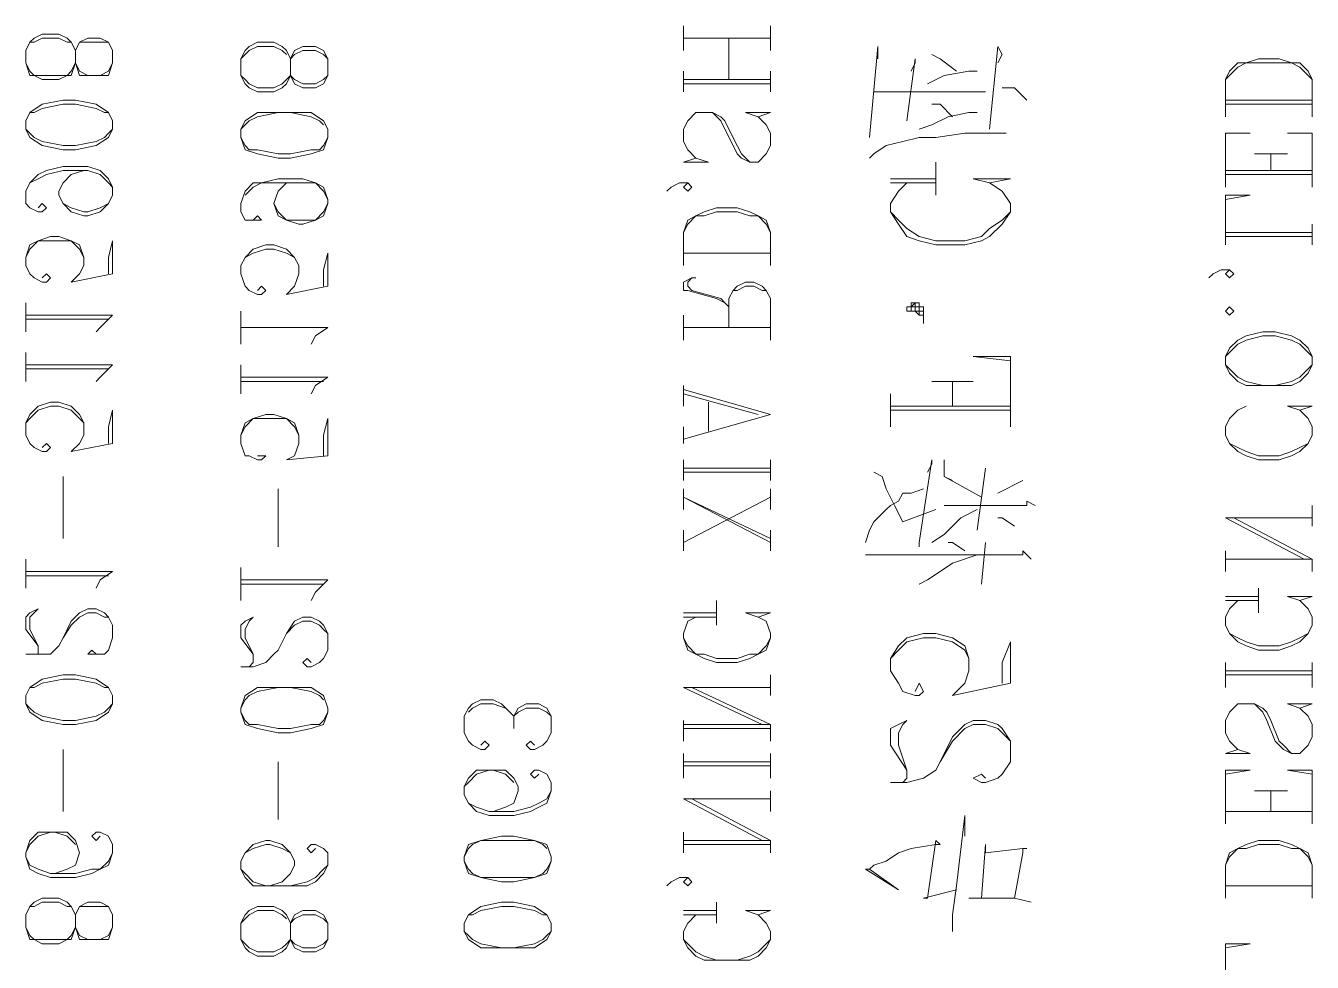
# Model space of a CAD drawing. Extents: x 1332633 to 1595679, y 264824 to 640777.
# Drawn here: x 1574934 to 1576400, y 325455 to 326523 of the extents above; entities that cross this region are included whole.
import ezdxf
from ezdxf.enums import TextEntityAlignment as Align

# ---------------------------------------------------------------- set-up
doc = ezdxf.new("R2010")
doc.units = 0
doc.header["$LTSCALE"] = 1000
doc.header["$MEASUREMENT"] = 0
doc.layers.get('0').update_dxf_attribs({"linetype": 'CONTINUOUS'})
doc.layers.add('_公共_图框', color=4, linetype='CONTINUOUS', lineweight=5)
doc.layers.add('A-Wall(建筑墙)', color=255, linetype='CONTINUOUS')
doc.styles.add('图框文字', font='SIMKAI.TTF')

# ---------------------------------------------------------------- blocks, each defined once
blk = doc.blocks.new('qqwqw')
at = {"color": 4, "lineweight": 0}
for points in [[(-2371.3, 10421.5), (-2333.6, 10421.5), (-2319.4, 10416.8), (-2314.7, 10407.3), (-2310, 10397.9), (-2305.3, 10383.8), (-2305.3, 10360.2), (-2310, 10346), (-2314.7, 10336.6), (-2319.4, 10327.2), (-2333.6, 10322.4), (-2371.3, 10322.4)], [(-2357.2, 10421.5), (-2357.2, 10322.4)], [(-2357.2, 10322.4), (-2357.2, 10421.5)], [(-2333.6, 10421.5), (-2324.2, 10416.8), (-2314.7, 10407.3), (-2314.7, 10397.9), (-2310, 10383.8), (-2310, 10360.2), (-2314.7, 10346), (-2314.7, 10336.6), (-2324.2, 10327.2), (-2333.6, 10322.4)], [(-2286.4, 10421.5), (-2225.1, 10421.5), (-2225.1, 10393.2), (-2229.8, 10421.5)], [(-2272.3, 10421.5), (-2272.3, 10322.4)], [(-2272.3, 10322.4), (-2272.3, 10421.5)], [(-2154.4, 10407.3), (-2149.6, 10421.5), (-2149.6, 10393.2), (-2154.4, 10407.3), (-2163.8, 10416.8), (-2173.2, 10421.5), (-2187.4, 10421.5), (-2196.8, 10416.8), (-2206.2, 10407.3), (-2206.2, 10397.9), (-2201.5, 10388.5), (-2196.8, 10383.8), (-2192.1, 10379), (-2168.5, 10369.6), (-2159.1, 10364.9), (-2149.6, 10355.5)], [(-2130.8, 10421.5), (-2102.5, 10421.5)], [(-2116.6, 10322.4), (-2116.6, 10421.5)], [(-2111.9, 10421.5), (-2111.9, 10322.4)], [(-2031.7, 10407.3), (-2027, 10393.2), (-2027, 10421.5), (-2031.7, 10407.3), (-2041.2, 10416.8), (-2050.6, 10421.5), (-2060, 10421.5), (-2069.5, 10416.8), (-2078.9, 10407.3), (-2083.6, 10397.9), (-2088.3, 10383.8), (-2088.3, 10360.2), (-2083.6, 10346), (-2078.9, 10336.6), (-2069.5, 10327.2), (-2060, 10322.4), (-2050.6, 10322.4), (-2041.2, 10327.2), (-2031.7, 10336.6)], [(-2060, 10421.5), (-2069.5, 10416.8), (-2074.2, 10407.3), (-2078.9, 10397.9), (-2083.6, 10383.8), (-2083.6, 10360.2), (-2078.9, 10346), (-2074.2, 10336.6), (-2069.5, 10327.2), (-2060, 10322.4)], [(-1998.7, 10421.5), (-1984.6, 10421.5)], [(-1984.6, 10412.1), (-1937.4, 10322.4), (-1937.4, 10421.5)], [(-1984.6, 10322.4), (-1984.6, 10421.5), (-1937.4, 10331.9)], [(-1984.6, 10322.4), (-1984.6, 10421.5)], [(-1946.8, 10421.5), (-1923.2, 10421.5)], [(-1814.8, 10407.3), (-1810.1, 10393.2), (-1810.1, 10421.5), (-1814.8, 10407.3), (-1824.2, 10416.8), (-1833.6, 10421.5), (-1843.1, 10421.5), (-1852.5, 10416.8), (-1861.9, 10407.3), (-1866.7, 10397.9), (-1871.4, 10383.8), (-1871.4, 10360.2), (-1866.7, 10346), (-1861.9, 10336.6), (-1852.5, 10327.2), (-1843.1, 10322.4), (-1833.6, 10322.4), (-1824.2, 10327.2), (-1814.8, 10336.6), (-1810.1, 10346)], [(-1843.1, 10421.5), (-1852.5, 10416.8), (-1857.2, 10407.3), (-1861.9, 10397.9), (-1866.7, 10383.8), (-1866.7, 10360.2), (-1861.9, 10346), (-1857.2, 10336.6), (-1852.5, 10327.2), (-1843.1, 10322.4)], [(-1762.9, 10421.5), (-1772.3, 10416.8), (-1781.8, 10407.3), (-1786.5, 10397.9), (-1786.5, 10379), (-1786.5, 10364.9), (-1786.5, 10346), (-1781.8, 10336.6), (-1772.3, 10327.2), (-1762.9, 10322.4), (-1753.5, 10322.4), (-1744, 10327.2), (-1734.6, 10336.6), (-1729.9, 10346), (-1725.2, 10364.9), (-1725.2, 10379), (-1729.9, 10397.9), (-1734.6, 10407.3), (-1744, 10416.8), (-1753.5, 10421.5), (-1762.9, 10421.5), (-1767.6, 10416.8), (-1777, 10407.3), (-1781.8, 10397.9), (-1786.5, 10379), (-1786.5, 10364.9), (-1781.8, 10346), (-1777, 10336.6), (-1767.6, 10327.2), (-1762.9, 10322.4)], [(-1753.5, 10322.4), (-1748.7, 10327.2), (-1739.3, 10336.6), (-1734.6, 10346), (-1729.9, 10364.9), (-1729.9, 10379), (-1734.6, 10397.9), (-1739.3, 10407.3), (-1748.7, 10416.8), (-1753.5, 10421.5)], [(-1626.1, 10421.5), (-1602.5, 10421.5)], [(-1616.7, 10322.4), (-1616.7, 10421.5)], [(-1612, 10421.5), (-1612, 10322.4)], [(-1560.1, 10421.5), (-1498.8, 10421.5), (-1498.8, 10393.2), (-1498.8, 10421.5)], [(-1545.9, 10322.4), (-1545.9, 10421.5)], [(-1541.2, 10421.5), (-1541.2, 10322.4)], [(-1479.9, 10421.5), (-1437.4, 10421.5), (-1428, 10416.8), (-1418.6, 10407.3), (-1418.6, 10397.9), (-1413.9, 10383.8), (-1413.9, 10360.2), (-1418.6, 10346), (-1418.6, 10336.6), (-1428, 10327.2), (-1437.4, 10322.4), (-1479.9, 10322.4)], [(-1465.7, 10322.4), (-1465.7, 10421.5)], [(-1461, 10421.5), (-1461, 10322.4)], [(-1437.4, 10421.5), (-1432.7, 10416.8), (-1423.3, 10407.3), (-1418.6, 10397.9), (-1418.6, 10383.8), (-1418.6, 10360.2), (-1418.6, 10346), (-1423.3, 10336.6), (-1432.7, 10327.2), (-1437.4, 10322.4)], [(-2248.7, 10393.2), (-2248.7, 10355.5)], [(-2206.2, 10397.9), (-2196.8, 10388.5), (-2192.1, 10383.8), (-2168.5, 10374.3), (-2159.1, 10369.6), (-2154.4, 10364.9), (-2149.6, 10355.5), (-2149.6, 10336.6), (-2159.1, 10327.2), (-2168.5, 10322.4), (-2182.7, 10322.4), (-2192.1, 10327.2), (-2201.5, 10336.6), (-2206.2, 10350.7), (-2206.2, 10322.4), (-2201.5, 10336.6)], [(-1522.3, 10393.2), (-1522.3, 10355.5)], [(-2272.3, 10374.3), (-2248.7, 10374.3)], [(-1541.2, 10374.3), (-1522.3, 10374.3)], [(-2045.9, 10360.2), (-2017.6, 10360.2)], [(-2031.7, 10360.2), (-2031.7, 10322.4)], [(-2027, 10360.2), (-2027, 10322.4)], [(-2479.8, 10322.4), (-2423.2, 10322.4), (-2423.2, 10350.7), (-2427.9, 10322.4)], [(-2286.4, 10322.4), (-2225.1, 10322.4), (-2225.1, 10350.7), (-2229.8, 10322.4)], [(-1626.1, 10322.4), (-1569.5, 10322.4), (-1569.5, 10350.7), (-1574.2, 10322.4)], [(-1560.1, 10322.4), (-1498.8, 10322.4), (-1498.8, 10350.7), (-1498.8, 10322.4)], [(-1696.9, 10327.2), (-1701.6, 10322.4), (-1706.3, 10327.2), (-1701.6, 10331.9), (-1696.9, 10327.2), (-1696.9, 10327.2)], [(-1654.4, 10327.2), (-1659.1, 10322.4), (-1663.8, 10327.2), (-1659.1, 10331.9), (-1654.4, 10327.2), (-1654.4, 10317.7), (-1659.1, 10308.3), (-1663.8, 10303.6)], [(-2130.8, 10322.4), (-2102.5, 10322.4)], [(-1998.7, 10322.4), (-1975.1, 10322.4)], [(-2376, 10100.8), (-2371.3, 10081.9), (-2371.3, 10030), (-2371.3, 10044.2), (-2310, 10048.9), (-2319.4, 10048.9), (-2314.7, 10091.3), (-2314.7, 10096), (-2314.7, 10091.3), (-2319.4, 10091.3), (-2371.3, 10081.9)], [(-1984.6, 10100.8), (-1975.1, 10091.3), (-1979.8, 10091.3), (-1979.8, 9912.1), (-1979.8, 9921.5), (-1979.8, 9945.1)], [(-1923.2, 10105.5), (-1918.5, 10096), (-1923.2, 10096), (-1923.2, 10001.7), (-1923.2, 10006.4), (-1923.2, 10020.6)], [(-1461, 10096), (-1451.6, 10086.6), (-1446.9, 10081.9), (-1446.9, 10067.7)], [(-1946.8, 10081.9), (-1937.4, 10067.7), (-1937.4, 10063)], [(-1895, 10091.3), (-1909.1, 10063)], [(-2234.5, 10048.9), (-2229.8, 10044.2), (-2234.5, 10034.7), (-2239.3, 10044.2), (-2239.3, 10048.9), (-2234.5, 10063), (-2229.8, 10067.7), (-2215.7, 10077.2), (-2192.1, 10077.2), (-2177.9, 10067.7), (-2173.2, 10063), (-2168.5, 10048.9), (-2168.5, 10034.7), (-2173.2, 10025.3), (-2187.4, 10011.1), (-2215.7, 9997), (-2225.1, 9992.3), (-2234.5, 9978.1), (-2239.3, 9959.3), (-2239.3, 9940.4)], [(-2192.1, 10077.2), (-2182.7, 10067.7), (-2177.9, 10063), (-2173.2, 10048.9), (-2173.2, 10034.7), (-2177.9, 10025.3), (-2192.1, 10011.1), (-2215.7, 9997)], [(-2126.1, 10077.2), (-2140.2, 10011.1), (-2126.1, 10025.3), (-2111.9, 10030), (-2097.8, 10030), (-2083.6, 10025.3), (-2074.2, 10011.1), (-2069.5, 9992.3), (-2069.5, 9978.1), (-2074.2, 9959.3), (-2083.6, 9949.8), (-2097.8, 9940.4), (-2111.9, 9940.4), (-2126.1, 9949.8), (-2135.5, 9954.5), (-2140.2, 9968.7), (-2140.2, 9973.4), (-2135.5, 9978.1), (-2126.1, 9973.4), (-2135.5, 9968.7)], [(-2126.1, 10067.7), (-2102.5, 10067.7), (-2078.9, 10077.2)], [(-2126.1, 10077.2), (-2078.9, 10077.2)], [(-1833.6, 10077.2), (-1753.5, 10077.2), (-1753.5, 10034.7), (-1758.2, 10077.2)], [(-1814.8, 9940.4), (-1814.8, 10077.2)], [(-1810.1, 10077.2), (-1810.1, 9940.4)], [(-1555.4, 10053.6), (-1550.6, 10034.7), (-1550.6, 10077.2), (-1555.4, 10053.6), (-1564.8, 10067.7), (-1578.9, 10077.2), (-1588.4, 10077.2), (-1602.5, 10067.7), (-1616.7, 10053.6), (-1621.4, 10044.2), (-1626.1, 10025.3), (-1626.1, 9992.3), (-1621.4, 9973.4), (-1616.7, 9959.3), (-1602.5, 9949.8), (-1588.4, 9940.4), (-1578.9, 9940.4), (-1564.8, 9949.8), (-1555.4, 9959.3)], [(-1588.4, 10077.2), (-1597.8, 10067.7), (-1607.2, 10053.6), (-1616.7, 10044.2), (-1621.4, 10025.3), (-1621.4, 9992.3), (-1616.7, 9973.4), (-1607.2, 9959.3), (-1597.8, 9949.8), (-1588.4, 9940.4)], [(-1498.8, 10072.5), (-1498.8, 10058.3), (-1498.8, 10025.3), (-1503.5, 9992.3), (-1503.5, 9973.4), (-1508.2, 9954.5), (-1512.9, 9935.7), (-1522.3, 9921.5), (-1527.1, 9916.8)], [(-1494, 10053.6), (-1399.7, 10063), (-1409.1, 10067.7), (-1418.6, 10063)], [(-2012.9, 10044.2), (-1965.7, 10048.9)], [(-1880.8, 10048.9), (-1951.5, 10039.4)], [(-1451.6, 10048.9), (-1451.6, 10039.4), (-1451.6, 9921.5)], [(-1979.8, 10039.4), (-1989.3, 10011.1), (-1998.7, 9997), (-2008.1, 9982.8), (-2012.9, 9973.4)], [(-1928, 10039.4), (-1937.4, 10020.6), (-1946.8, 10011.1), (-1956.3, 10001.7), (-1965.7, 9987.6)], [(-1913.8, 10044.2), (-1890.2, 10001.7), (-1871.4, 10001.7), (-1876.1, 10001.7), (-1890.2, 10001.7), (-1895, 10011.1)], [(-1781.8, 10034.7), (-1781.8, 9987.6)], [(-1475.2, 10039.4), (-1475.2, 10030), (-1479.9, 10006.4), (-1489.3, 9987.6), (-1494, 9973.4)], [(-1428, 10039.4), (-1428, 10030), (-1432.7, 10001.7), (-1442.2, 9982.8)], [(-2409.1, 10011.1), (-2390.2, 10011.1), (-2357.2, 10015.9), (-2277, 10025.3), (-2286.4, 10025.3), (-2300.6, 10025.3)], [(-2097.8, 10030), (-2088.3, 10025.3), (-2078.9, 10011.1), (-2074.2, 9992.3), (-2074.2, 9978.1), (-2078.9, 9959.3), (-2088.3, 9949.8), (-2097.8, 9940.4)], [(-1975.1, 10025.3), (-1965.7, 10011.1), (-1965.7, 10006.4)], [(-2361.9, 10015.9), (-2371.3, 9978.1), (-2371.3, 9982.8), (-2305.3, 9992.3), (-2310, 9997), (-2310, 9992.3), (-2314.7, 9964), (-2319.4, 9949.8), (-2328.9, 9935.7), (-2333.6, 9921.5), (-2338.3, 9916.8), (-2338.3, 9912.1), (-2361.9, 9949.8), (-2338.3, 9916.8)], [(-1810.1, 10011.1), (-1781.8, 10011.1)], [(-1479.9, 10011.1), (-1465.7, 9997), (-1465.7, 9987.6)], [(-1428, 10015.9), (-1413.9, 9997), (-1409.1, 9987.6)], [(-1928, 9992.3), (-1942.1, 9954.5), (-1923.2, 9945.1), (-1904.4, 9935.7), (-1890.2, 9931), (-1885.5, 9921.5)], [(-1569.5, 9992.3), (-1531.8, 9992.3)], [(-1555.4, 9992.3), (-1555.4, 9940.4)], [(-1550.6, 9992.3), (-1550.6, 9940.4)], [(-1970.4, 9973.4), (-1965.7, 9973.4), (-1871.4, 9987.6), (-1876.1, 9987.6), (-1885.5, 9982.8)], [(-1904.4, 9978.1), (-1909.1, 9964), (-1909.1, 9954.5), (-1918.5, 9949.8), (-1923.2, 9940.4), (-1928, 9935.7), (-1937.4, 9926.2), (-1942.1, 9921.5), (-1951.5, 9916.8), (-1965.7, 9912.1)], [(-1711, 9978.1), (-1715.7, 9978.1)], [(-1715.7, 9978.1), (-1706.3, 9978.1), (-1701.6, 9978.1), (-1696.9, 9978.1), (-1696.9, 9973.4), (-1692.1, 9973.4), (-1692.1, 9968.7), (-1696.9, 9964), (-1696.9, 9959.3), (-1701.6, 9959.3), (-1701.6, 9964), (-1701.6, 9968.7), (-1706.3, 9973.4), (-1706.3, 9978.1), (-1711, 9978.1), (-1715.7, 9978.1), (-1715.7, 9978.1)], [(-1701.6, 9978.1), (-1711, 9978.1)], [(-1711, 9978.1), (-1706.3, 9978.1)], [(-1706.3, 9978.1), (-1696.9, 9978.1)], [(-1706.3, 9978.1), (-1706.3, 9973.4)], [(-1706.3, 9973.4), (-1706.3, 9978.1)], [(-1706.3, 9978.1), (-1706.3, 9973.4)], [(-1701.6, 9964), (-1701.6, 9978.1)], [(-1701.6, 9978.1), (-1701.6, 9964)], [(-1696.9, 9959.3), (-1696.9, 9978.1)], [(-1692.1, 9973.4), (-1706.3, 9973.4)], [(-1706.3, 9973.4), (-1696.9, 9973.4)], [(-1696.9, 9973.4), (-1706.3, 9973.4)], [(-1692.1, 9968.7), (-1701.6, 9968.7)], [(-1701.6, 9968.7), (-1692.1, 9968.7)], [(-1701.6, 9964), (-1696.9, 9964)], [(-1696.9, 9964), (-1701.6, 9964)], [(-1701.6, 9964), (-1692.1, 9964)], [(-1696.9, 9973.4), (-1696.9, 9964)], [(-1696.9, 9964), (-1696.9, 9973.4)], [(-1692.1, 9973.4), (-1692.1, 9964)], [(-1484.6, 9959.3), (-1413.9, 9968.7), (-1418.6, 9968.7), (-1428, 9964)], [(-2239.3, 9954.5), (-2234.5, 9959.3), (-2225.1, 9959.3), (-2196.8, 9949.8), (-2182.7, 9949.8), (-2173.2, 9954.5), (-2168.5, 9959.3)], [(-2225.1, 9959.3), (-2196.8, 9940.4), (-2177.9, 9940.4), (-2173.2, 9949.8), (-2168.5, 9959.3)], [(-1833.6, 9940.4), (-1795.9, 9940.4)], [(-1503.5, 9916.8), (-1399.7, 9926.2), (-1404.4, 9926.2), (-1413.9, 9926.2)], [(-2418.5, 9803.6), (-2423.2, 9798.9), (-2432.6, 9789.5), (-2437.4, 9780), (-2442.1, 9765.9), (-2442.1, 9742.3), (-2437.4, 9728.1), (-2432.6, 9718.7), (-2423.2, 9709.3), (-2418.5, 9704.6)], [(-2390.2, 9789.5), (-2385.5, 9775.3), (-2385.5, 9803.6), (-2390.2, 9789.5), (-2399.6, 9798.9), (-2409.1, 9803.6), (-2418.5, 9803.6), (-2427.9, 9798.9), (-2437.4, 9789.5), (-2442.1, 9780), (-2442.1, 9765.9), (-2442.1, 9742.3), (-2442.1, 9728.1), (-2437.4, 9718.7), (-2427.9, 9709.3), (-2418.5, 9704.6), (-2409.1, 9704.6), (-2399.6, 9709.3), (-2390.2, 9718.7)], [(-2319.4, 9803.6), (-2305.3, 9803.6)], [(-2310, 9704.6), (-2310, 9803.6)], [(-2305.3, 9794.2), (-2258.1, 9704.6), (-2258.1, 9803.6)], [(-2305.3, 9704.6), (-2305.3, 9803.6), (-2258.1, 9714)], [(-2272.3, 9803.6), (-2248.7, 9803.6)], [(-2234.5, 9803.6), (-2206.2, 9803.6)], [(-2220.4, 9704.6), (-2220.4, 9803.6)], [(-2215.7, 9803.6), (-2215.7, 9704.6)], [(-2192.1, 9803.6), (-2173.2, 9803.6)], [(-2177.9, 9704.6), (-2177.9, 9803.6)], [(-2173.2, 9794.2), (-2130.8, 9704.6), (-2130.8, 9803.6)], [(-2173.2, 9704.6), (-2173.2, 9803.6), (-2130.8, 9714)], [(-2140.2, 9803.6), (-2116.6, 9803.6)], [(-2050.6, 9789.5), (-2045.9, 9775.3), (-2045.9, 9803.6), (-2050.6, 9789.5), (-2055.3, 9798.9), (-2069.5, 9803.6), (-2074.2, 9803.6), (-2088.3, 9798.9), (-2093, 9789.5), (-2097.8, 9780), (-2102.5, 9765.9), (-2102.5, 9742.3), (-2097.8, 9728.1), (-2093, 9718.7), (-2088.3, 9709.3), (-2074.2, 9704.6), (-2069.5, 9704.6), (-2055.3, 9709.3), (-2050.6, 9718.7)], [(-2074.2, 9803.6), (-2083.6, 9798.9), (-2093, 9789.5), (-2093, 9780), (-2097.8, 9765.9), (-2097.8, 9742.3), (-2093, 9728.1), (-2093, 9718.7), (-2083.6, 9709.3), (-2074.2, 9704.6)], [(-1975.1, 9803.6), (-1951.5, 9803.6)], [(-1913.8, 9803.6), (-1965.7, 9704.6)], [(-1965.7, 9803.6), (-1913.8, 9704.6)], [(-1961, 9803.6), (-1913.8, 9704.6)], [(-1928, 9803.6), (-1904.4, 9803.6)], [(-1895, 9803.6), (-1871.4, 9803.6)], [(-1885.5, 9704.6), (-1885.5, 9803.6)], [(-1880.8, 9803.6), (-1880.8, 9704.6)], [(-1847.8, 9704.6), (-1819.5, 9803.6), (-1791.2, 9704.6)], [(-1734.6, 9803.6), (-1687.4, 9803.6), (-1678, 9798.9), (-1673.3, 9794.2), (-1668.6, 9784.7), (-1668.6, 9775.3), (-1673.3, 9765.9), (-1678, 9761.2), (-1687.4, 9756.4), (-1720.4, 9756.4)], [(-1720.4, 9803.6), (-1720.4, 9704.6)], [(-1720.4, 9704.6), (-1720.4, 9803.6)], [(-1687.4, 9803.6), (-1678, 9798.9), (-1678, 9794.2), (-1673.3, 9784.7), (-1673.3, 9775.3), (-1678, 9765.9), (-1678, 9761.2), (-1687.4, 9756.4)], [(-1649.7, 9803.6), (-1612, 9803.6), (-1597.8, 9798.9), (-1593.1, 9789.5), (-1588.4, 9780), (-1583.7, 9765.9), (-1583.7, 9742.3), (-1588.4, 9728.1), (-1593.1, 9718.7), (-1597.8, 9709.3), (-1612, 9704.6), (-1649.7, 9704.6)], [(-1635.5, 9803.6), (-1635.5, 9704.6)], [(-1635.5, 9704.6), (-1635.5, 9803.6)], [(-1612, 9803.6), (-1602.5, 9798.9), (-1593.1, 9789.5), (-1593.1, 9780), (-1588.4, 9765.9), (-1588.4, 9742.3), (-1593.1, 9728.1), (-1593.1, 9718.7), (-1602.5, 9709.3), (-1612, 9704.6)], [(-1479.9, 9789.5), (-1475.2, 9803.6), (-1475.2, 9775.3), (-1479.9, 9789.5), (-1489.3, 9798.9), (-1498.8, 9803.6), (-1512.9, 9803.6), (-1522.3, 9798.9), (-1531.8, 9789.5), (-1531.8, 9780), (-1527.1, 9770.6), (-1522.3, 9765.9), (-1512.9, 9761.2), (-1494, 9751.7), (-1484.6, 9747), (-1475.2, 9737.6)], [(-1451.6, 9803.6), (-1428, 9803.6)], [(-1442.2, 9704.6), (-1442.2, 9803.6)], [(-1437.4, 9803.6), (-1437.4, 9704.6)], [(-1404.4, 9803.6), (-1376.1, 9803.6)], [(-1390.3, 9803.6), (-1390.3, 9704.6)], [(-1390.3, 9704.6), (-1390.3, 9803.6)], [(-1819.5, 9789.5), (-1795.9, 9704.6)], [(-1531.8, 9780), (-1522.3, 9770.6), (-1512.9, 9765.9), (-1494, 9756.4), (-1484.6, 9751.7), (-1479.9, 9747), (-1475.2, 9737.6), (-1475.2, 9718.7), (-1484.6, 9709.3), (-1494, 9704.6), (-1508.2, 9704.6), (-1517.6, 9709.3), (-1527.1, 9718.7), (-1531.8, 9732.9), (-1531.8, 9704.6), (-1527.1, 9718.7)], [(-1696.9, 9756.4), (-1692.1, 9751.7), (-1687.4, 9747), (-1678, 9714), (-1673.3, 9709.3), (-1668.6, 9709.3), (-1663.8, 9714)], [(-1437.4, 9756.4), (-1390.3, 9756.4)], [(-2399.6, 9742.3), (-2376, 9742.3)], [(-2390.2, 9742.3), (-2390.2, 9704.6)], [(-2385.5, 9742.3), (-2385.5, 9704.6)], [(-2060, 9742.3), (-2031.7, 9742.3)], [(-2050.6, 9742.3), (-2050.6, 9704.6)], [(-2045.9, 9742.3), (-2045.9, 9704.6)], [(-1692.1, 9751.7), (-1687.4, 9742.3), (-1678, 9709.3), (-1678, 9704.6), (-1668.6, 9704.6), (-1663.8, 9714), (-1663.8, 9718.7)], [(-1838.4, 9732.9), (-1805.3, 9732.9)], [(-2347.7, 9709.3), (-2352.5, 9704.6), (-2357.2, 9709.3), (-2352.5, 9714), (-2347.7, 9709.3), (-2347.7, 9699.8), (-2352.5, 9690.4), (-2357.2, 9685.7)], [(-1555.4, 9709.3), (-1560.1, 9704.6), (-1564.8, 9709.3), (-1560.1, 9714), (-1555.4, 9709.3), (-1555.4, 9699.8), (-1560.1, 9690.4), (-1564.8, 9685.7)], [(-2319.4, 9704.6), (-2295.9, 9704.6)], [(-2234.5, 9704.6), (-2206.2, 9704.6)], [(-2192.1, 9704.6), (-2168.5, 9704.6)], [(-1975.1, 9704.6), (-1951.5, 9704.6)], [(-1928, 9704.6), (-1904.4, 9704.6)], [(-1895, 9704.6), (-1871.4, 9704.6)], [(-1852.5, 9704.6), (-1833.6, 9704.6)], [(-1810.1, 9704.6), (-1786.5, 9704.6)], [(-1734.6, 9704.6), (-1706.3, 9704.6)], [(-1451.6, 9704.6), (-1428, 9704.6)], [(-1404.4, 9704.6), (-1376.1, 9704.6)], [(-2409.1, 9553.6), (-2418.5, 9548.9), (-2427.9, 9534.8), (-2427.9, 9511.2), (-2427.9, 9497), (-2427.9, 9473.4), (-2418.5, 9459.3), (-2409.1, 9454.6), (-2399.6, 9454.6), (-2390.2, 9459.3), (-2380.8, 9473.4), (-2376, 9497), (-2376, 9511.2), (-2380.8, 9534.8), (-2390.2, 9548.9), (-2399.6, 9553.6), (-2409.1, 9553.6), (-2413.8, 9548.9), (-2418.5, 9544.2), (-2423.2, 9534.8), (-2427.9, 9511.2), (-2427.9, 9497), (-2423.2, 9473.4), (-2418.5, 9464), (-2413.8, 9459.3), (-2409.1, 9454.6)], [(-2328.9, 9553.6), (-2343, 9548.9), (-2347.7, 9534.8), (-2352.5, 9511.2), (-2352.5, 9497), (-2347.7, 9473.4), (-2343, 9459.3), (-2328.9, 9454.6), (-2324.2, 9454.6), (-2310, 9459.3), (-2305.3, 9473.4), (-2300.6, 9497), (-2300.6, 9511.2), (-2305.3, 9534.8), (-2310, 9548.9), (-2324.2, 9553.6), (-2328.9, 9553.6), (-2338.3, 9548.9), (-2343, 9544.2), (-2347.7, 9534.8), (-2347.7, 9511.2), (-2347.7, 9497), (-2347.7, 9473.4), (-2343, 9464), (-2338.3, 9459.3), (-2328.9, 9454.6)], [(-2229.8, 9539.5), (-2234.5, 9534.8), (-2229.8, 9530), (-2225.1, 9534.8), (-2225.1, 9539.5), (-2229.8, 9548.9), (-2239.3, 9553.6), (-2248.7, 9553.6), (-2262.8, 9548.9), (-2267.6, 9539.5), (-2272.3, 9530), (-2277, 9511.2), (-2277, 9482.9), (-2272.3, 9468.7), (-2262.8, 9459.3), (-2253.4, 9454.6), (-2244, 9454.6), (-2234.5, 9459.3), (-2225.1, 9468.7), (-2225.1, 9482.9), (-2225.1, 9487.6), (-2225.1, 9501.7), (-2234.5, 9511.2), (-2244, 9515.9), (-2248.7, 9515.9), (-2262.8, 9511.2), (-2267.6, 9501.7), (-2272.3, 9487.6)], [(-2248.7, 9553.6), (-2258.1, 9548.9), (-2262.8, 9539.5), (-2267.6, 9530), (-2272.3, 9511.2), (-2272.3, 9482.9), (-2267.6, 9468.7), (-2262.8, 9459.3), (-2253.4, 9454.6)], [(-2163.8, 9553.6), (-2159.1, 9548.9), (-2154.4, 9539.5), (-2154.4, 9525.3), (-2159.1, 9515.9), (-2163.8, 9511.2), (-2159.1, 9506.5), (-2149.6, 9497), (-2144.9, 9487.6), (-2144.9, 9473.4), (-2149.6, 9464), (-2154.4, 9459.3), (-2163.8, 9454.6), (-2182.7, 9454.6), (-2192.1, 9459.3), (-2196.8, 9464), (-2201.5, 9473.4), (-2201.5, 9478.2), (-2196.8, 9482.9), (-2192.1, 9478.2), (-2196.8, 9473.4)], [(-2196.8, 9534.8), (-2192.1, 9530), (-2196.8, 9525.3), (-2201.5, 9530), (-2201.5, 9534.8), (-2196.8, 9544.2), (-2192.1, 9548.9), (-2182.7, 9553.6), (-2163.8, 9553.6), (-2154.4, 9548.9), (-2149.6, 9539.5), (-2149.6, 9525.3), (-2154.4, 9515.9), (-2163.8, 9511.2), (-2177.9, 9511.2)], [(-2399.6, 9454.6), (-2390.2, 9459.3), (-2390.2, 9464), (-2385.5, 9473.4), (-2380.8, 9497), (-2380.8, 9511.2), (-2385.5, 9534.8), (-2390.2, 9544.2), (-2390.2, 9548.9)], [(-2324.2, 9454.6), (-2314.7, 9459.3), (-2310, 9464), (-2305.3, 9473.4), (-2305.3, 9497), (-2305.3, 9511.2), (-2305.3, 9534.8), (-2310, 9544.2), (-2314.7, 9548.9)], [(-2244, 9454.6), (-2239.3, 9459.3), (-2229.8, 9468.7), (-2225.1, 9482.9), (-2225.1, 9487.6), (-2229.8, 9501.7), (-2239.3, 9511.2)], [(-2154.4, 9501.7), (-2149.6, 9487.6), (-2149.6, 9473.4), (-2154.4, 9464), (-2159.1, 9459.3)], [(-2418.5, 9298.9), (-2427.9, 9294.2), (-2432.6, 9284.8), (-2432.6, 9270.6), (-2427.9, 9261.2), (-2418.5, 9256.5), (-2399.6, 9256.5), (-2390.2, 9261.2), (-2385.5, 9270.6), (-2385.5, 9284.8), (-2390.2, 9294.2), (-2399.6, 9298.9), (-2418.5, 9298.9), (-2423.2, 9294.2), (-2427.9, 9284.8), (-2427.9, 9270.6), (-2423.2, 9261.2), (-2418.5, 9256.5)], [(-2399.6, 9256.5), (-2394.9, 9261.2), (-2390.2, 9270.6), (-2390.2, 9284.8), (-2394.9, 9294.2), (-2399.6, 9298.9)], [(-2333.6, 9298.9), (-2338.3, 9294.2), (-2347.7, 9284.8), (-2352.5, 9275.4), (-2357.2, 9256.5), (-2357.2, 9228.2), (-2352.5, 9214), (-2343, 9204.6), (-2338.3, 9199.9)], [(-2314.7, 9284.8), (-2319.4, 9280.1), (-2314.7, 9275.4), (-2310, 9280.1), (-2310, 9284.8), (-2314.7, 9294.2), (-2319.4, 9298.9), (-2333.6, 9298.9), (-2343, 9294.2), (-2352.5, 9284.8), (-2357.2, 9275.4), (-2357.2, 9256.5), (-2357.2, 9228.2), (-2357.2, 9214), (-2347.7, 9204.6), (-2338.3, 9199.9), (-2328.9, 9199.9), (-2319.4, 9204.6), (-2310, 9214), (-2305.3, 9228.2), (-2305.3, 9232.9), (-2310, 9247.1), (-2319.4, 9256.5), (-2328.9, 9261.2), (-2333.6, 9261.2), (-2343, 9256.5), (-2352.5, 9247.1), (-2357.2, 9232.9)], [(-2159.1, 9298.9), (-2173.2, 9294.2), (-2177.9, 9280.1), (-2182.7, 9256.5), (-2182.7, 9242.3), (-2177.9, 9218.8), (-2173.2, 9204.6), (-2159.1, 9199.9), (-2154.4, 9199.9), (-2140.2, 9204.6), (-2130.8, 9218.8), (-2130.8, 9242.3), (-2130.8, 9256.5), (-2130.8, 9280.1), (-2140.2, 9294.2), (-2154.4, 9298.9), (-2159.1, 9298.9), (-2168.5, 9294.2), (-2173.2, 9289.5), (-2173.2, 9280.1), (-2177.9, 9256.5), (-2177.9, 9242.3), (-2173.2, 9218.8), (-2173.2, 9209.3), (-2168.5, 9204.6), (-2159.1, 9199.9)], [(-2154.4, 9199.9), (-2144.9, 9204.6), (-2140.2, 9209.3), (-2135.5, 9218.8), (-2130.8, 9242.3), (-2130.8, 9256.5), (-2135.5, 9280.1), (-2140.2, 9289.5), (-2144.9, 9294.2)], [(-2102.5, 9280.1), (-2097.8, 9275.4), (-2102.5, 9270.6), (-2107.2, 9275.4), (-2107.2, 9280.1), (-2102.5, 9289.5), (-2097.8, 9294.2), (-2088.3, 9298.9), (-2069.5, 9298.9), (-2060, 9294.2), (-2055.3, 9289.5), (-2050.6, 9280.1), (-2050.6, 9270.6), (-2055.3, 9261.2), (-2069.5, 9251.8), (-2088.3, 9242.3), (-2093, 9237.6), (-2102.5, 9228.2), (-2107.2, 9214), (-2107.2, 9199.9)], [(-2069.5, 9298.9), (-2064.7, 9294.2), (-2060, 9289.5), (-2055.3, 9280.1), (-2055.3, 9270.6), (-2060, 9261.2), (-2069.5, 9251.8), (-2088.3, 9242.3)], [(-2031.7, 9280.1), (-2022.3, 9284.8), (-2008.1, 9298.9), (-2008.1, 9199.9)], [(-2012.9, 9294.2), (-2012.9, 9199.9)], [(-1866.7, 9298.9), (-1871.4, 9251.8), (-1866.7, 9261.2), (-1852.5, 9265.9), (-1843.1, 9265.9), (-1828.9, 9261.2), (-1824.2, 9251.8), (-1819.5, 9237.6), (-1819.5, 9228.2), (-1824.2, 9214), (-1828.9, 9204.6), (-1843.1, 9199.9), (-1852.5, 9199.9), (-1866.7, 9204.6), (-1866.7, 9209.3), (-1871.4, 9218.8), (-1871.4, 9223.5), (-1866.7, 9228.2), (-1866.7, 9223.5), (-1866.7, 9218.8)], [(-1866.7, 9294.2), (-1843.1, 9294.2), (-1824.2, 9298.9)], [(-1866.7, 9298.9), (-1824.2, 9298.9)], [(-1795.9, 9280.1), (-1786.5, 9284.8), (-1777, 9298.9), (-1777, 9199.9)], [(-1781.8, 9294.2), (-1781.8, 9199.9)], [(-1739.3, 9280.1), (-1729.9, 9284.8), (-1720.4, 9298.9), (-1720.4, 9199.9)], [(-1720.4, 9294.2), (-1720.4, 9199.9)], [(-1673.3, 9298.9), (-1682.7, 9251.8), (-1673.3, 9261.2), (-1659.1, 9265.9), (-1649.7, 9265.9), (-1640.3, 9261.2), (-1630.8, 9251.8), (-1626.1, 9237.6), (-1626.1, 9228.2), (-1630.8, 9214), (-1640.3, 9204.6), (-1649.7, 9199.9), (-1659.1, 9199.9), (-1673.3, 9204.6), (-1678, 9209.3), (-1682.7, 9218.8), (-1682.7, 9223.5), (-1678, 9228.2), (-1673.3, 9223.5), (-1678, 9218.8)], [(-1673.3, 9294.2), (-1654.4, 9294.2), (-1635.5, 9298.9)], [(-1673.3, 9298.9), (-1635.5, 9298.9)], [(-1555.4, 9265.9), (-1555.4, 9251.8), (-1564.8, 9242.3), (-1578.9, 9237.6), (-1593.1, 9242.3), (-1597.8, 9251.8), (-1602.5, 9265.9), (-1602.5, 9270.6), (-1597.8, 9284.8), (-1593.1, 9294.2), (-1578.9, 9298.9), (-1574.2, 9298.9), (-1560.1, 9294.2), (-1555.4, 9284.8), (-1550.6, 9270.6), (-1550.6, 9242.3), (-1555.4, 9223.5), (-1555.4, 9214), (-1564.8, 9204.6), (-1578.9, 9199.9), (-1588.4, 9199.9), (-1597.8, 9204.6), (-1597.8, 9214), (-1597.8, 9218.8), (-1597.8, 9223.5), (-1593.1, 9218.8), (-1597.8, 9214)], [(-1578.9, 9237.6), (-1588.4, 9242.3), (-1597.8, 9251.8), (-1597.8, 9265.9), (-1597.8, 9270.6), (-1597.8, 9284.8), (-1588.4, 9294.2), (-1578.9, 9298.9)], [(-1574.2, 9298.9), (-1564.8, 9294.2), (-1555.4, 9284.8), (-1555.4, 9270.6), (-1555.4, 9242.3), (-1555.4, 9223.5), (-1560.1, 9214), (-1569.5, 9204.6)], [(-1503.5, 9298.9), (-1517.6, 9294.2), (-1522.3, 9280.1), (-1527.1, 9256.5), (-1527.1, 9242.3), (-1522.3, 9218.8), (-1517.6, 9204.6), (-1503.5, 9199.9), (-1494, 9199.9), (-1484.6, 9204.6), (-1475.2, 9218.8), (-1475.2, 9242.3), (-1475.2, 9256.5), (-1475.2, 9280.1), (-1484.6, 9294.2), (-1494, 9298.9), (-1503.5, 9298.9), (-1512.9, 9294.2), (-1517.6, 9289.5), (-1517.6, 9280.1), (-1522.3, 9256.5), (-1522.3, 9242.3), (-1517.6, 9218.8), (-1517.6, 9209.3), (-1512.9, 9204.6), (-1503.5, 9199.9)], [(-1494, 9199.9), (-1489.3, 9204.6), (-1484.6, 9209.3), (-1479.9, 9218.8), (-1475.2, 9242.3), (-1475.2, 9256.5), (-1479.9, 9280.1), (-1484.6, 9289.5), (-1489.3, 9294.2)], [(-1432.7, 9298.9), (-1442.2, 9294.2), (-1446.9, 9284.8), (-1446.9, 9270.6), (-1442.2, 9261.2), (-1432.7, 9256.5), (-1413.9, 9256.5), (-1404.4, 9261.2), (-1399.7, 9270.6), (-1399.7, 9284.8), (-1404.4, 9294.2), (-1413.9, 9298.9), (-1432.7, 9298.9), (-1437.4, 9294.2), (-1442.2, 9284.8), (-1442.2, 9270.6), (-1437.4, 9261.2), (-1432.7, 9256.5)], [(-1413.9, 9256.5), (-1409.1, 9261.2), (-1404.4, 9270.6), (-1404.4, 9284.8), (-1409.1, 9294.2), (-1413.9, 9298.9)], [(-2418.5, 9256.5), (-2427.9, 9251.8), (-2432.6, 9247.1), (-2437.4, 9237.6), (-2437.4, 9218.8), (-2432.6, 9209.3), (-2427.9, 9204.6), (-2418.5, 9199.9), (-2399.6, 9199.9), (-2390.2, 9204.6), (-2385.5, 9209.3), (-2380.8, 9218.8), (-2380.8, 9237.6), (-2385.5, 9247.1), (-2390.2, 9251.8), (-2399.6, 9256.5)], [(-2418.5, 9256.5), (-2423.2, 9251.8), (-2427.9, 9247.1), (-2432.6, 9237.6), (-2432.6, 9218.8), (-2427.9, 9209.3), (-2423.2, 9204.6), (-2418.5, 9199.9)], [(-2328.9, 9199.9), (-2319.4, 9204.6), (-2314.7, 9214), (-2310, 9228.2), (-2310, 9232.9), (-2314.7, 9247.1), (-2319.4, 9256.5)], [(-1843.1, 9265.9), (-1833.6, 9261.2), (-1824.2, 9251.8), (-1824.2, 9237.6), (-1824.2, 9228.2), (-1824.2, 9214), (-1833.6, 9204.6), (-1843.1, 9199.9)], [(-1649.7, 9265.9), (-1640.3, 9261.2), (-1635.5, 9251.8), (-1630.8, 9237.6), (-1630.8, 9228.2), (-1635.5, 9214), (-1640.3, 9204.6), (-1649.7, 9199.9)], [(-1432.7, 9256.5), (-1442.2, 9251.8), (-1446.9, 9247.1), (-1451.6, 9237.6), (-1451.6, 9218.8), (-1446.9, 9209.3), (-1442.2, 9204.6), (-1432.7, 9199.9), (-1413.9, 9199.9), (-1404.4, 9204.6), (-1399.7, 9209.3), (-1395, 9218.8), (-1395, 9237.6), (-1399.7, 9247.1), (-1404.4, 9251.8), (-1413.9, 9256.5)], [(-1432.7, 9256.5), (-1437.4, 9251.8), (-1442.2, 9247.1), (-1446.9, 9237.6), (-1446.9, 9218.8), (-1442.2, 9209.3), (-1437.4, 9204.6), (-1432.7, 9199.9)], [(-2399.6, 9199.9), (-2394.9, 9204.6), (-2390.2, 9209.3), (-2385.5, 9218.8), (-2385.5, 9237.6), (-2390.2, 9247.1), (-2394.9, 9251.8)], [(-2281.7, 9242.3), (-2215.7, 9242.3)], [(-1970.4, 9242.3), (-1904.4, 9242.3)], [(-1413.9, 9199.9), (-1409.1, 9204.6), (-1404.4, 9209.3), (-1399.7, 9218.8), (-1399.7, 9237.6), (-1404.4, 9247.1), (-1409.1, 9251.8)], [(-2107.2, 9209.3), (-2102.5, 9214), (-2093, 9214), (-2074.2, 9204.6), (-2064.7, 9204.6), (-2055.3, 9209.3), (-2050.6, 9214)], [(-2093, 9214), (-2074.2, 9199.9), (-2060, 9199.9), (-2055.3, 9204.6), (-2050.6, 9214)], [(-2031.7, 9199.9), (-1994, 9199.9)], [(-1795.9, 9199.9), (-1762.9, 9199.9)], [(-1739.3, 9199.9), (-1701.6, 9199.9)], [(-2404.3, 9053.7), (-2418.5, 9049), (-2418.5, 9039.5), (-2418.5, 9025.4), (-2418.5, 9015.9), (-2404.3, 9011.2), (-2390.2, 9011.2), (-2380.8, 9015.9), (-2376, 9025.4), (-2376, 9039.5), (-2380.8, 9049), (-2390.2, 9053.7), (-2404.3, 9053.7), (-2413.8, 9049), (-2418.5, 9039.5), (-2418.5, 9025.4), (-2413.8, 9015.9), (-2404.3, 9011.2)], [(-2390.2, 9011.2), (-2380.8, 9015.9), (-2380.8, 9025.4), (-2380.8, 9039.5), (-2380.8, 9049), (-2390.2, 9053.7)], [(-2300.6, 9039.5), (-2305.3, 9034.8), (-2300.6, 9030.1), (-2295.9, 9034.8), (-2295.9, 9039.5), (-2300.6, 9049), (-2310, 9053.7), (-2319.4, 9053.7), (-2333.6, 9049), (-2338.3, 9039.5), (-2343, 9030.1), (-2347.7, 9011.2), (-2347.7, 8982.9), (-2343, 8968.8), (-2338.3, 8959.3), (-2324.2, 8954.6), (-2319.4, 8954.6), (-2305.3, 8959.3), (-2295.9, 8968.8), (-2295.9, 8982.9), (-2295.9, 8987.6), (-2295.9, 9001.8), (-2305.3, 9011.2), (-2319.4, 9015.9), (-2333.6, 9011.2), (-2338.3, 9001.8), (-2343, 8987.6)], [(-2319.4, 9053.7), (-2328.9, 9049), (-2338.3, 9039.5), (-2338.3, 9030.1), (-2343, 9011.2), (-2343, 8982.9), (-2338.3, 8968.8), (-2333.6, 8959.3), (-2324.2, 8954.6)], [(-2149.6, 9053.7), (-2159.1, 9049), (-2168.5, 9034.8), (-2173.2, 9011.2), (-2173.2, 8997.1), (-2168.5, 8973.5), (-2159.1, 8959.3), (-2149.6, 8954.6), (-2140.2, 8954.6), (-2130.8, 8959.3), (-2121.3, 8973.5), (-2116.6, 8997.1), (-2116.6, 9011.2), (-2121.3, 9034.8), (-2130.8, 9049), (-2140.2, 9053.7), (-2149.6, 9053.7), (-2154.4, 9049), (-2159.1, 9044.2), (-2163.8, 9034.8), (-2168.5, 9011.2), (-2168.5, 8997.1), (-2163.8, 8973.5), (-2159.1, 8964.1), (-2154.4, 8959.3), (-2149.6, 8954.6)], [(-2093, 9034.8), (-2088.3, 9030.1), (-2093, 9025.4), (-2093, 9030.1), (-2093, 9034.8), (-2093, 9044.2), (-2088.3, 9049), (-2074.2, 9053.7), (-2060, 9053.7), (-2050.6, 9049), (-2045.9, 9044.2), (-2041.2, 9034.8), (-2041.2, 9025.4), (-2045.9, 9015.9), (-2055.3, 9006.5), (-2074.2, 8997.1), (-2083.6, 8992.4), (-2093, 8982.9), (-2093, 8968.8), (-2093, 8954.6)], [(-2060, 9053.7), (-2050.6, 9049), (-2050.6, 9044.2), (-2045.9, 9034.8), (-2045.9, 9025.4), (-2050.6, 9015.9), (-2060, 9006.5), (-2074.2, 8997.1)], [(-2017.6, 9034.8), (-2008.1, 9039.5), (-1998.7, 9053.7), (-1998.7, 8954.6)], [(-1852.5, 9053.7), (-1861.9, 9006.5), (-1852.5, 9015.9), (-1843.1, 9020.7), (-1828.9, 9020.7), (-1819.5, 9015.9), (-1810.1, 9006.5), (-1805.3, 8992.4), (-1805.3, 8982.9), (-1810.1, 8968.8), (-1819.5, 8959.3), (-1828.9, 8954.6), (-1843.1, 8954.6), (-1852.5, 8959.3), (-1857.2, 8964.1), (-1861.9, 8973.5), (-1861.9, 8978.2), (-1857.2, 8982.9), (-1852.5, 8978.2), (-1857.2, 8973.5)], [(-1852.5, 9049), (-1833.6, 9049), (-1814.8, 9053.7)], [(-1852.5, 9053.7), (-1814.8, 9053.7)], [(-1781.8, 9034.8), (-1777, 9039.5), (-1762.9, 9053.7), (-1762.9, 8954.6)], [(-1725.2, 9034.8), (-1720.4, 9039.5), (-1706.3, 9053.7), (-1706.3, 8954.6)], [(-1659.1, 9053.7), (-1668.6, 9006.5), (-1659.1, 9015.9), (-1649.7, 9020.7), (-1640.3, 9020.7), (-1626.1, 9015.9), (-1621.4, 9006.5), (-1616.7, 8992.4), (-1616.7, 8982.9), (-1621.4, 8968.8), (-1626.1, 8959.3), (-1640.3, 8954.6), (-1649.7, 8954.6), (-1659.1, 8959.3), (-1663.8, 8964.1), (-1668.6, 8973.5), (-1668.6, 8978.2), (-1663.8, 8982.9), (-1659.1, 8978.2), (-1663.8, 8973.5)], [(-1659.1, 9049), (-1640.3, 9049), (-1621.4, 9053.7)], [(-1659.1, 9053.7), (-1621.4, 9053.7)], [(-1541.2, 9020.7), (-1545.9, 9006.5), (-1555.4, 8997.1), (-1564.8, 8992.4), (-1569.5, 8992.4), (-1578.9, 8997.1), (-1588.4, 9006.5), (-1593.1, 9020.7), (-1593.1, 9025.4), (-1588.4, 9039.5), (-1578.9, 9049), (-1569.5, 9053.7), (-1560.1, 9053.7), (-1550.6, 9049), (-1541.2, 9039.5), (-1536.5, 9025.4), (-1536.5, 8997.1), (-1541.2, 8978.2), (-1545.9, 8968.8), (-1555.4, 8959.3), (-1564.8, 8954.6), (-1578.9, 8954.6), (-1583.7, 8959.3), (-1588.4, 8968.8), (-1588.4, 8973.5), (-1583.7, 8978.2), (-1578.9, 8973.5), (-1583.7, 8968.8)], [(-1569.5, 8992.4), (-1578.9, 8997.1), (-1583.7, 9006.5), (-1588.4, 9020.7), (-1588.4, 9025.4), (-1583.7, 9039.5), (-1578.9, 9049), (-1569.5, 9053.7)], [(-1560.1, 9053.7), (-1555.4, 9049), (-1545.9, 9039.5), (-1541.2, 9025.4), (-1541.2, 8997.1), (-1545.9, 8978.2), (-1550.6, 8968.8), (-1555.4, 8959.3)], [(-1494, 9053.7), (-1503.5, 9049), (-1512.9, 9034.8), (-1517.6, 9011.2), (-1517.6, 8997.1), (-1512.9, 8973.5), (-1503.5, 8959.3), (-1494, 8954.6), (-1484.6, 8954.6), (-1475.2, 8959.3), (-1465.7, 8973.5), (-1461, 8997.1), (-1461, 9011.2), (-1465.7, 9034.8), (-1475.2, 9049), (-1484.6, 9053.7), (-1494, 9053.7), (-1498.8, 9049), (-1503.5, 9044.2), (-1508.2, 9034.8), (-1512.9, 9011.2), (-1512.9, 8997.1), (-1508.2, 8973.5), (-1503.5, 8964.1), (-1498.8, 8959.3), (-1494, 8954.6)], [(-1418.6, 9053.7), (-1432.7, 9049), (-1432.7, 9039.5), (-1432.7, 9025.4), (-1432.7, 9015.9), (-1418.6, 9011.2), (-1404.4, 9011.2), (-1395, 9015.9), (-1390.3, 9025.4), (-1390.3, 9039.5), (-1395, 9049), (-1404.4, 9053.7), (-1418.6, 9053.7), (-1428, 9049), (-1432.7, 9039.5), (-1432.7, 9025.4), (-1428, 9015.9), (-1418.6, 9011.2)], [(-1404.4, 9011.2), (-1395, 9015.9), (-1395, 9025.4), (-1395, 9039.5), (-1395, 9049), (-1404.4, 9053.7)], [(-2140.2, 8954.6), (-2130.8, 8959.3), (-2130.8, 8964.1), (-2126.1, 8973.5), (-2121.3, 8997.1), (-2121.3, 9011.2), (-2126.1, 9034.8), (-2130.8, 9044.2), (-2130.8, 9049)], [(-2003.4, 9049), (-2003.4, 8954.6)], [(-1767.6, 9049), (-1767.6, 8954.6)], [(-1711, 9049), (-1711, 8954.6)], [(-1484.6, 8954.6), (-1475.2, 8959.3), (-1475.2, 8964.1), (-1470.5, 8973.5), (-1465.7, 8997.1), (-1465.7, 9011.2), (-1470.5, 9034.8), (-1475.2, 9044.2), (-1475.2, 9049)], [(-2404.3, 9011.2), (-2418.5, 9006.5), (-2418.5, 9001.8), (-2423.2, 8992.4), (-2423.2, 8973.5), (-2418.5, 8964.1), (-2418.5, 8959.3), (-2404.3, 8954.6), (-2390.2, 8954.6), (-2380.8, 8959.3), (-2376, 8964.1), (-2371.3, 8973.5), (-2371.3, 8992.4), (-2376, 9001.8), (-2380.8, 9006.5), (-2390.2, 9011.2)], [(-2404.3, 9011.2), (-2413.8, 9006.5), (-2418.5, 9001.8), (-2418.5, 8992.4), (-2418.5, 8973.5), (-2418.5, 8964.1), (-2413.8, 8959.3), (-2404.3, 8954.6)], [(-2319.4, 8954.6), (-2310, 8959.3), (-2300.6, 8968.8), (-2295.9, 8982.9), (-2295.9, 8987.6), (-2300.6, 9001.8), (-2310, 9011.2)], [(-1828.9, 9020.7), (-1824.2, 9015.9), (-1814.8, 9006.5), (-1810.1, 8992.4), (-1810.1, 8982.9), (-1814.8, 8968.8), (-1824.2, 8959.3), (-1828.9, 8954.6)], [(-1640.3, 9020.7), (-1630.8, 9015.9), (-1621.4, 9006.5), (-1621.4, 8992.4), (-1621.4, 8982.9), (-1621.4, 8968.8), (-1630.8, 8959.3), (-1640.3, 8954.6)], [(-1418.6, 9011.2), (-1432.7, 9006.5), (-1432.7, 9001.8), (-1437.4, 8992.4), (-1437.4, 8973.5), (-1432.7, 8964.1), (-1432.7, 8959.3), (-1418.6, 8954.6), (-1404.4, 8954.6), (-1395, 8959.3), (-1390.3, 8964.1), (-1385.6, 8973.5), (-1385.6, 8992.4), (-1390.3, 9001.8), (-1395, 9006.5), (-1404.4, 9011.2)], [(-1418.6, 9011.2), (-1428, 9006.5), (-1432.7, 9001.8), (-1432.7, 8992.4), (-1432.7, 8973.5), (-1432.7, 8964.1), (-1428, 8959.3), (-1418.6, 8954.6)], [(-2390.2, 8954.6), (-2380.8, 8959.3), (-2380.8, 8964.1), (-2376, 8973.5), (-2376, 8992.4), (-2380.8, 9001.8), (-2380.8, 9006.5)], [(-2272.3, 8997.1), (-2201.5, 8997.1)], [(-1961, 8997.1), (-1890.2, 8997.1)], [(-1404.4, 8954.6), (-1395, 8959.3), (-1395, 8964.1), (-1390.3, 8973.5), (-1390.3, 8992.4), (-1395, 9001.8), (-1395, 9006.5)], [(-2093, 8964.1), (-2093, 8968.8), (-2083.6, 8968.8), (-2064.7, 8959.3), (-2050.6, 8959.3), (-2045.9, 8964.1), (-2041.2, 8968.8)], [(-2083.6, 8968.8), (-2064.7, 8954.6), (-2050.6, 8954.6), (-2045.9, 8959.3), (-2041.2, 8968.8)], [(-2017.6, 8954.6), (-1984.6, 8954.6)], [(-1781.8, 8954.6), (-1748.7, 8954.6)], [(-1725.2, 8954.6), (-1692.1, 8954.6)]]:
    blk.add_lwpolyline(points, dxfattribs=at)
at = {"layer": '_公共_图框', "style": '图框文字'}
for tag, height, p in [('建设单位', 250, (-2500, 19150)), ('合作单位', 250, (-2527, 16841.6)), ('项目名称', 250, (-2500, 15150)), ('项目编号', 250, (-2500, 13150)), ('建筑', 175, (-1300, 2800)), ('方案深化', 175, (-1300, 2450)), ('1:100', 175, (-1300, 2100)), ('20090705', 175, (-1300, 1750)), ('图号', 175, (-1300, 1225))]:
    blk.add_attdef(tag, text='', height=height, dxfattribs=at).set_placement(p, align=Align.MIDDLE_CENTER)

msp = doc.modelspace()

# ---------------------------------------------------------------- block references
at = {"layer": 'A-Wall(建筑墙)', "xscale": -1, "rotation": 270}
msp.add_blockref('qqwqw', (1565979, 327899.3, 0), dxfattribs=at)

doc.saveas('drawing.dxf')
